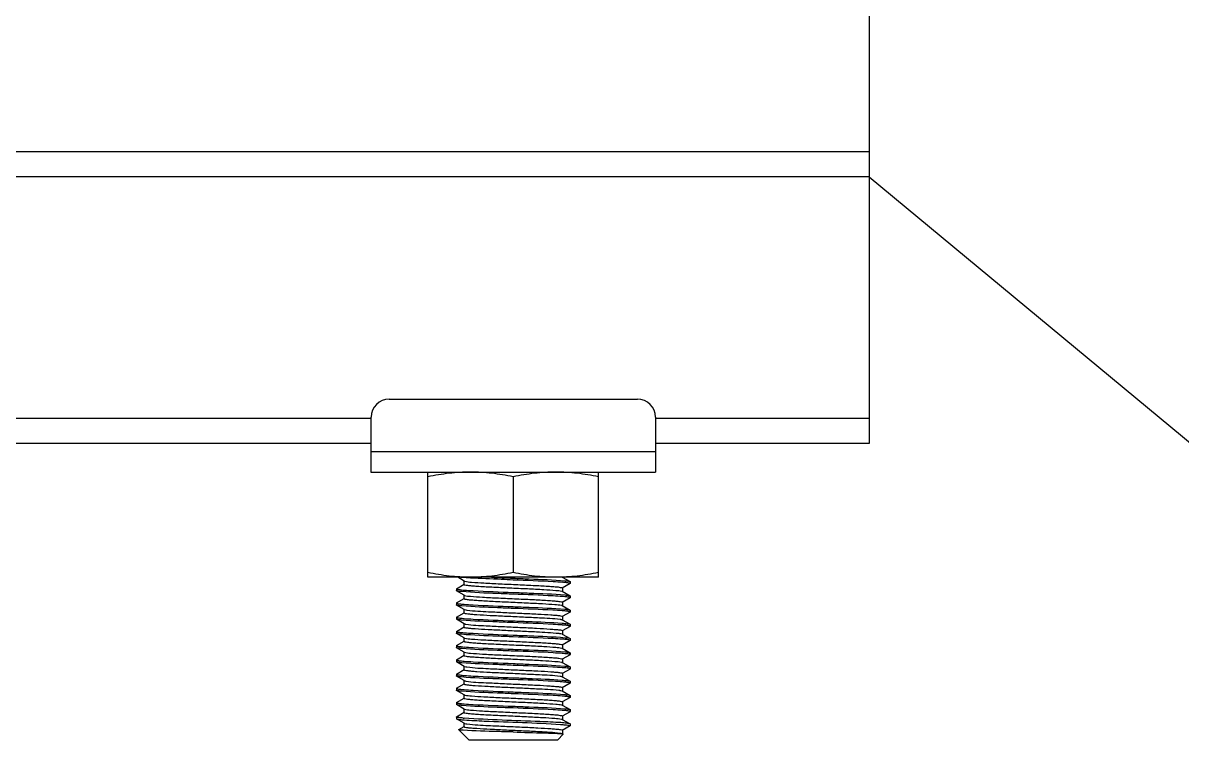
# Model space of a CAD drawing. Extents: x 27938 to 1507990, y 110129 to 923079.
# Drawn here: x 554908 to 556241, y 364663 to 365487 of the extents above; entities that cross this region are included whole.
import ezdxf

# ---------------------------------------------------------------- set-up
doc = ezdxf.new("R2010")
doc.units = 0
doc.header["$LTSCALE"] = 1000
doc.header["$MEASUREMENT"] = 0
doc.styles.get("Standard").update_dxf_attribs({"font": 'gbenor.shx', "bigfont": 'gbcbig.shx'})
doc.dimstyles.get("Standard").update_dxf_attribs({"dimtxt": 0.18, "dimasz": 0.18, "dimexe": 0.18, "dimexo": 0.0625, "dimgap": 0.09, "dimtad": 0, "dimtih": 1, "dimtoh": 1, "dimdec": 4, "dimzin": 0, "dimdsep": 46, "dimtxsty": 'Standard', "dimcen": 0.09, "dimadec": 0, "dimazin": 0, "dimtfac": 1, "dimtdec": 4, "dimtofl": 0, "dimtmove": 0, "dimatfit": 3, "dimfxl": 1, "dimtolj": 1, "dimtzin": 0, "dimarcsym": 0})

msp = doc.modelspace()

# ---------------------------------------------------------------- linework, layer by layer
at = {"color": 7}
msp.add_line((555881, 365645.6), (555881, 365003.7), dxfattribs=at)
for p, q in [((555881, 365338.9), (549123.8, 365338.9)), ((555881, 365310.3), (549123.8, 365310.3)), ((555329.1, 365054.7), (555614.5, 365054.7)), ((555308.2, 365032.3), (549696.2, 365032.3)), ((555308.2, 365033.9), (555308.2, 364970.9)), ((555635.3, 365033.9), (555635.3, 364970.9)), ((555881, 365032.3), (555635.3, 365032.3)), ((555308.2, 365003.7), (549696.2, 365003.7)), ((555881, 365003.7), (555635.3, 365003.7)), ((555308.2, 364994.5), (555635.3, 364994.5)), ((555308.2, 364970.9), (555635.3, 364970.9)), ((555373.7, 364849.9), (555373.7, 364970.9)), ((555471.8, 364965.4), (555471.8, 364855.4)), ((555569.9, 364849.9), (555569.9, 364970.9)), ((555569.9, 364849.9), (555373.7, 364849.9)), ((555406.5, 364836.8), (555415.4, 364841.9)), ((555415.4, 364845.6), (555408, 364849.9)), ((555415.2, 364841.7), (555415.2, 364845.8)), ((555528.2, 364850.1), (555537.1, 364845)), ((555537.1, 364842.6), (555528.2, 364837.4)), ((555537.1, 364845), (555537.2, 364844.8)), ((555537.1, 364842.6), (555537.2, 364842.8)), ((555537.2, 364844.8), (555537.2, 364842.8)), ((555406.5, 364836.8), (555406.4, 364836.6)), ((555406.4, 364836.6), (555406.4, 364834.6)), ((555406.5, 364834.4), (555406.4, 364834.6)), ((555415.4, 364829.3), (555406.5, 364834.4)), ((555415.2, 364825.4), (555415.2, 364829.5)), ((555415.4, 364829.3), (555415.7, 364829.1)), ((555528.2, 364833.8), (555537.1, 364828.6)), ((555528.4, 364837.6), (555528.4, 364833.6)), ((555537.1, 364828.6), (555537.2, 364828.4)), ((555537.2, 364828.4), (555537.2, 364826.4)), ((555406.5, 364820.5), (555406.4, 364820.3)), ((555406.4, 364820.3), (555406.4, 364818.2)), ((555406.5, 364818), (555406.4, 364818.2)), ((555406.5, 364820.5), (555415.4, 364825.6)), ((555415.4, 364812.9), (555406.5, 364818)), ((555537.1, 364826.2), (555528.2, 364821.1)), ((555528.2, 364817.4), (555537.1, 364812.3)), ((555528.4, 364821.3), (555528.4, 364817.2)), ((555537.1, 364826.2), (555537.2, 364826.4)), ((555406.5, 364804.1), (555406.4, 364803.9)), ((555406.4, 364803.9), (555406.4, 364801.9)), ((555406.5, 364801.7), (555406.4, 364801.9)), ((555406.5, 364804.1), (555415.4, 364809.2)), ((555415.4, 364796.6), (555406.5, 364801.7)), ((555415.2, 364809), (555415.2, 364813.1)), ((555528.3, 364811.4), (555527.9, 364811.5)), ((555537.1, 364809.9), (555528.2, 364804.7)), ((555528.4, 364804.9), (555528.4, 364800.8)), ((555537.1, 364812.3), (555537.2, 364812.1)), ((555537.1, 364809.9), (555537.2, 364810)), ((555537.2, 364812.1), (555537.2, 364810)), ((555406.5, 364787.7), (555415.4, 364792.9)), ((555415.2, 364792.7), (555415.2, 364796.8)), ((555528.2, 364801.1), (555537.1, 364795.9)), ((555537.1, 364793.5), (555528.2, 364788.4)), ((555528.4, 364788.6), (555528.4, 364784.5)), ((555537.1, 364795.9), (555537.2, 364795.7)), ((555537.1, 364793.5), (555537.2, 364793.7)), ((555537.2, 364795.7), (555537.2, 364793.7)), ((555406.5, 364787.7), (555406.4, 364787.6)), ((555406.4, 364787.6), (555406.4, 364785.5)), ((555406.5, 364785.3), (555406.4, 364785.5)), ((555415.4, 364780.2), (555406.5, 364785.3)), ((555406.5, 364771.4), (555415.4, 364776.5)), ((555415.2, 364776.3), (555415.2, 364780.4)), ((555527.9, 364784.8), (555528.2, 364784.7)), ((555528.2, 364784.7), (555537.1, 364779.6)), ((555537.1, 364777.2), (555528.2, 364772)), ((555537.1, 364779.6), (555537.2, 364779.4)), ((555537.1, 364777.2), (555537.2, 364777.3)), ((555537.2, 364779.4), (555537.2, 364777.3)), ((555406.5, 364771.4), (555406.4, 364771.2)), ((555406.4, 364771.2), (555406.4, 364769.2)), ((555406.5, 364769), (555406.4, 364769.2)), ((555415.4, 364763.8), (555406.5, 364769)), ((555415.2, 364760), (555415.2, 364764.1)), ((555415.4, 364763.8), (555415.7, 364763.7)), ((555528.2, 364768.3), (555537.1, 364763.2)), ((555528.4, 364772.2), (555528.4, 364768.1)), ((555537.1, 364763.2), (555537.2, 364763)), ((555537.2, 364763), (555537.2, 364761)), ((555406.5, 364755), (555406.4, 364754.9)), ((555406.4, 364754.9), (555406.4, 364752.8)), ((555406.5, 364752.6), (555406.4, 364752.8)), ((555406.5, 364755), (555415.4, 364760.2)), ((555415.4, 364747.5), (555406.5, 364752.6)), ((555537.1, 364760.8), (555528.2, 364755.7)), ((555528.2, 364752), (555537.1, 364746.9)), ((555528.4, 364755.9), (555528.4, 364751.8)), ((555537.1, 364760.8), (555537.2, 364761)), ((555406.5, 364738.7), (555406.4, 364738.5)), ((555406.4, 364738.5), (555406.4, 364736.5)), ((555406.5, 364736.3), (555406.4, 364736.5)), ((555406.5, 364738.7), (555415.4, 364743.8)), ((555415.4, 364731.1), (555406.5, 364736.3)), ((555415.2, 364743.6), (555415.2, 364747.7)), ((555528.3, 364746), (555527.9, 364746)), ((555537.1, 364744.4), (555528.2, 364739.3)), ((555528.2, 364735.6), (555537.1, 364730.5)), ((555528.4, 364739.5), (555528.4, 364735.4)), ((555537.1, 364746.9), (555537.2, 364746.7)), ((555537.1, 364744.4), (555537.2, 364744.6)), ((555537.2, 364746.7), (555537.2, 364744.6)), ((555406.5, 364722.3), (555406.4, 364722.1)), ((555406.4, 364722.1), (555406.4, 364720.1)), ((555406.5, 364722.3), (555415.4, 364727.5)), ((555415.2, 364727.3), (555415.2, 364731.3)), ((555537.1, 364728.1), (555528.2, 364723)), ((555528.4, 364723.2), (555528.4, 364719.1)), ((555537.1, 364730.5), (555537.2, 364730.3)), ((555537.1, 364728.1), (555537.2, 364728.3)), ((555537.2, 364730.3), (555537.2, 364728.3)), ((555406.5, 364719.9), (555406.4, 364720.1)), ((555415.4, 364714.8), (555406.5, 364719.9)), ((555406.5, 364706), (555415.4, 364711.1)), ((555415.2, 364710.9), (555415.2, 364715)), ((555527.9, 364719.4), (555528.2, 364719.3)), ((555528.2, 364719.3), (555537.1, 364714.1)), ((555537.1, 364711.7), (555528.2, 364706.6)), ((555537.1, 364714.1), (555537.2, 364714)), ((555537.1, 364711.7), (555537.2, 364711.9)), ((555537.2, 364714), (555537.2, 364711.9)), ((555406.5, 364706), (555406.4, 364705.8)), ((555406.4, 364705.8), (555406.4, 364703.7)), ((555406.5, 364703.6), (555406.4, 364703.7)), ((555415.4, 364698.4), (555406.5, 364703.6)), ((555415.2, 364694.5), (555415.2, 364698.6)), ((555415.4, 364698.4), (555415.7, 364698.3)), ((555528.2, 364702.9), (555537.1, 364697.8)), ((555537.1, 364695.4), (555528.2, 364690.2)), ((555528.4, 364706.8), (555528.4, 364702.7)), ((555537.1, 364697.8), (555537.2, 364697.6)), ((555537.1, 364695.4), (555537.2, 364695.6)), ((555537.2, 364697.6), (555537.2, 364695.6)), ((555406.4, 364689.4), (555406.5, 364689.6)), ((555406.4, 364689.4), (555406.4, 364687.4)), ((555406.4, 364687.4), (555406.5, 364687.2)), ((555406.5, 364689.6), (555415.4, 364694.7)), ((555415.4, 364682.1), (555406.5, 364687.2)), ((555407, 364689.1), (555406.7, 364689.2)), ((555415.2, 364678.2), (555415.2, 364682.3)), ((555528.2, 364686.6), (555537.1, 364681.4)), ((555528.4, 364690.5), (555528.4, 364686.4)), ((555409.1, 364674.8), (555415.4, 364678.4)), ((555409.1, 364674.6), (555409.1, 364674.8)), ((555420.7, 364663.1), (555409.1, 364674.6)), ((555522.9, 364663.1), (555529.3, 364669.5)), ((555527.7, 364669.9), (555528.5, 364669.8)), ((555537.1, 364679), (555528.2, 364673.9)), ((555528.4, 364674.1), (555528.4, 364670)), ((555529.3, 364669.6), (555529.3, 364669.5)), ((555537.2, 364681.3), (555537.1, 364681.4)), ((555537.1, 364679), (555537.2, 364679.2)), ((555537.2, 364681.3), (555537.2, 364679.2)), ((555420.7, 364663.1), (555522.9, 364663.1))]:
    msp.add_line(p, q)
for centre, radius, start, end in [((555329.1, 365033.9), 20.8, 90, 180), ((555614.5, 365033.9), 20.8, 0, 90), ((555423.6, 364967.8), 118.5, 264.0812, 264.633), ((555771.7, 372502), 7658.9, 267.56828, 267.75562), ((555514.2, 364663.9), 180.8, 84.5776, 85.5479), ((555429.8, 365020.6), 186, 264.6627, 265.5428), ((555417, 364832.7), 3.78, 250.9561, 252.0907), ((555429.6, 365001.8), 183.5, 264.6243, 265.5438), ((555525.3, 364809.2), 8.78, 75.6696, 76.5396), ((555513.9, 364643.3), 185.1, 84.6498, 85.5433), ((555430.1, 364992), 190, 264.7268, 265.5405), ((555514.3, 364616.2), 179.4, 84.5514, 85.5534), ((555429.8, 364971.1), 185.5, 264.6569, 265.5429), ((555514.2, 364598.5), 180.8, 84.5776, 85.5479), ((555429.8, 364955.2), 186, 264.6627, 265.5428), ((555417, 364767.3), 3.78, 250.9561, 252.0907), ((555513.9, 364577.8), 185.1, 84.6498, 85.5433), ((555429.6, 364936.4), 183.5, 264.6243, 265.5438), ((555525.3, 364743.7), 8.78, 75.6696, 76.5396), ((555430.1, 364926.5), 190, 264.7268, 265.5405), ((555514.3, 364550.8), 179.4, 84.5514, 85.5534), ((555429.8, 364905.7), 185.5, 264.6569, 265.5429), ((555514.2, 364533.1), 180.8, 84.5776, 85.5479), ((555429.8, 364889.8), 186, 264.6627, 265.5428), ((555417, 364701.9), 3.78, 250.9561, 252.0907), ((555513.9, 364512.4), 185.1, 84.6498, 85.5433), ((555432.8, 364908.5), 223.2, 265.186, 265.5314), ((555433.3, 364916.1), 228.8, 265.24, 265.547), ((555525.3, 364678.3), 8.78, 75.6696, 76.5396)]:
    msp.add_arc(centre, radius, start, end)
for points, knots in [([(555422.7, 364970.9), (555414.5, 364970.9), (555398, 364969.9), (555381.7, 364967.1), (555373.7, 364965.4)], [0, 0, 0, 0, 0.499234, 1, 1, 1, 1]), ([(555471.8, 364965.4), (555463.7, 364967.1), (555447.4, 364969.9), (555431, 364970.9), (555422.7, 364970.9)], [0, 0, 0, 0, 0.500766, 1, 1, 1, 1]), ([(555520.9, 364970.9), (555512.6, 364970.9), (555496.1, 364969.9), (555479.9, 364967.1), (555471.8, 364965.4)], [0, 0, 0, 0, 0.499234, 1, 1, 1, 1]), ([(555569.9, 364965.4), (555561.8, 364967.1), (555545.6, 364969.9), (555529.1, 364970.9), (555520.9, 364970.9)], [0, 0, 0, 0, 0.500766, 1, 1, 1, 1]), ([(555422.7, 364849.9), (555414.5, 364849.9), (555398, 364850.9), (555381.7, 364853.7), (555373.7, 364855.4)], [0, 0, 0, 0, 0.499234, 1, 1, 1, 1]), ([(555471.8, 364855.4), (555463.7, 364853.7), (555447.4, 364850.9), (555431, 364849.9), (555422.7, 364849.9)], [0, 0, 0, 0, 0.500766, 1, 1, 1, 1]), ([(555520.9, 364849.9), (555512.6, 364849.9), (555496.1, 364850.9), (555479.9, 364853.7), (555471.8, 364855.4)], [0, 0, 0, 0, 0.499234, 1, 1, 1, 1]), ([(555569.9, 364855.4), (555561.8, 364853.7), (555545.6, 364850.9), (555529.1, 364849.9), (555520.9, 364849.9)], [0, 0, 0, 0, 0.500766, 1, 1, 1, 1]), ([(555422.5, 364849.1), (555421.6, 364849.1), (555418.2, 364849.3), (555414.9, 364849.6), (555412.5, 364849.8)], [0, 0, 0, 0, 0.289844, 1, 1, 1, 1]), ([(555415.2, 364841.7), (555415.2, 364841.4), (555417.2, 364841.2), (555419.5, 364840.6), (555424.5, 364840.2), (555433.7, 364839.5), (555448.3, 364838.7), (555467.6, 364837.8), (555487.5, 364836.9), (555505.3, 364836.1), (555518.4, 364835), (555525.4, 364834.6), (555527.7, 364834)], [0, 0, 0, 0, 0.009703, 0.035887, 0.07813, 0.135078, 0.284815, 0.464601, 0.649729, 0.81476, 0.937049, 1, 1, 1, 1]), ([(555415.4, 364845.6), (555415.5, 364845.6), (555415.8, 364845.4), (555416.1, 364845.4), (555416.3, 364845.3)], [0, 0, 0, 0, 0.406881, 1, 1, 1, 1]), ([(555416.3, 364845.3), (555418.8, 364844.7), (555426.1, 364844.2), (555439.5, 364843.2), (555457.3, 364842.4), (555477, 364841.5), (555496, 364840.6), (555510.3, 364839.8), (555519.3, 364839.1), (555524.2, 364838.8), (555526.5, 364838.2), (555528.4, 364838), (555528.4, 364837.6)], [0, 0, 0, 0, 0.068576, 0.194029, 0.359725, 0.543506, 0.720761, 0.867753, 0.923531, 0.964877, 0.99049, 1, 1, 1, 1]), ([(555471.8, 364846.8), (555467.2, 364847), (555450.8, 364847.7), (555434.3, 364848.4), (555422.5, 364849.1)], [0, 0, 0, 0, 0.280726, 1, 1, 1, 1]), ([(555471.8, 364848.9), (555477.9, 364848.6), (555497.8, 364847.8), (555517.7, 364847.2), (555531.4, 364845.9)], [0, 0, 0, 0, 0.309919, 1, 1, 1, 1]), ([(555528.3, 364844.1), (555524.8, 364844.4), (555506, 364845.5), (555487.1, 364846.2), (555471.8, 364846.8)], [0, 0, 0, 0, 0.184493, 1, 1, 1, 1]), ([(555536.5, 364843.1), (555536.3, 364843.2), (555534.5, 364843.6), (555532.8, 364843.7), (555531.3, 364843.9)], [0, 0, 0, 0, 0.160696, 1, 1, 1, 1]), ([(555531.4, 364845.9), (555532.1, 364845.8), (555534, 364845.6), (555536, 364845.6), (555537.1, 364845)], [0, 0, 0, 0, 0.378482, 1, 1, 1, 1]), ([(555537.2, 364842.8), (555537.2, 364842.8), (555536.9, 364843), (555536.7, 364843.1), (555536.5, 364843.1)], [0, 0, 0, 0, 0.318595, 1, 1, 1, 1]), ([(555406.4, 364836.6), (555406.4, 364836.5), (555406.7, 364836.3), (555406.9, 364836.3), (555407.1, 364836.2)], [0, 0, 0, 0, 0.314295, 1, 1, 1, 1]), ([(555412.4, 364833.5), (555411.6, 364833.5), (555409.7, 364833.8), (555407.6, 364833.8), (555406.5, 364834.4)], [0, 0, 0, 0, 0.379133, 1, 1, 1, 1]), ([(555407.1, 364836.2), (555407.4, 364836.2), (555409.2, 364835.8), (555411, 364835.6), (555412.5, 364835.5)], [0, 0, 0, 0, 0.163341, 1, 1, 1, 1]), ([(555471.8, 364830.5), (555465.7, 364830.7), (555445.9, 364831.6), (555426, 364832.2), (555412.4, 364833.5)], [0, 0, 0, 0, 0.309073, 1, 1, 1, 1]), ([(555415.3, 364835.2), (555418.8, 364835), (555437.6, 364833.8), (555456.4, 364833.1), (555471.8, 364832.5)], [0, 0, 0, 0, 0.184553, 1, 1, 1, 1]), ([(555415.8, 364829.1), (555418, 364828.4), (555424.9, 364828), (555437.9, 364826.9), (555455.7, 364826.1), (555475.6, 364825.2), (555495, 364824.3), (555509.8, 364823.5), (555519, 364822.8), (555524, 364822.4), (555526.4, 364821.9), (555528.4, 364821.7), (555528.4, 364821.3)], [0, 0, 0, 0, 0.061098, 0.182334, 0.347135, 0.532706, 0.713328, 0.863975, 0.921317, 0.963856, 0.990226, 1, 1, 1, 1]), ([(555471.8, 364832.5), (555477.9, 364832.3), (555497.8, 364831.4), (555517.7, 364830.9), (555531.3, 364829.6)], [0, 0, 0, 0, 0.309586, 1, 1, 1, 1]), ([(555528.2, 364827.8), (555524.8, 364828.1), (555506, 364829.2), (555487.1, 364829.9), (555471.8, 364830.5)], [0, 0, 0, 0, 0.184541, 1, 1, 1, 1]), ([(555527.7, 364834), (555527.8, 364833.9), (555527.9, 364833.9), (555528.1, 364833.8), (555528.2, 364833.8)], [0, 0, 0, 0, 0.569522, 1, 1, 1, 1]), ([(555531.3, 364829.6), (555532, 364829.5), (555533.9, 364829.2), (555536, 364829.2), (555537.1, 364828.6)], [0, 0, 0, 0, 0.378727, 1, 1, 1, 1]), ([(555406.4, 364820.3), (555406.4, 364820.2), (555406.6, 364820), (555406.9, 364820), (555407, 364819.9)], [0, 0, 0, 0, 0.319254, 1, 1, 1, 1]), ([(555412.7, 364817.1), (555411.9, 364817.1), (555409.9, 364817.4), (555407.6, 364817.4), (555406.5, 364818)], [0, 0, 0, 0, 0.380051, 1, 1, 1, 1]), ([(555407, 364819.9), (555407.3, 364819.8), (555409.1, 364819.5), (555410.9, 364819.3), (555412.4, 364819.1)], [0, 0, 0, 0, 0.159053, 1, 1, 1, 1]), ([(555471.8, 364814.1), (555465.7, 364814.4), (555446, 364815.2), (555426.3, 364815.8), (555412.7, 364817.1)], [0, 0, 0, 0, 0.307895, 1, 1, 1, 1]), ([(555415.2, 364825.4), (555415.2, 364825), (555417.1, 364824.8), (555419.4, 364824.3), (555424.3, 364823.9), (555433.2, 364823.2), (555447.6, 364822.4), (555466.6, 364821.5), (555486.3, 364820.6), (555504.1, 364819.8), (555517.5, 364818.8), (555524.8, 364818.3), (555527.3, 364817.7)], [0, 0, 0, 0, 0.009517, 0.035128, 0.076492, 0.132277, 0.279305, 0.456588, 0.640385, 0.806077, 0.931494, 1, 1, 1, 1]), ([(555415.3, 364818.9), (555418.8, 364818.6), (555437.6, 364817.5), (555456.4, 364816.8), (555471.8, 364816.2)], [0, 0, 0, 0, 0.184509, 1, 1, 1, 1]), ([(555471.8, 364816.2), (555477.9, 364815.9), (555497.7, 364815.1), (555517.5, 364814.5), (555531.1, 364813.2)], [0, 0, 0, 0, 0.308784, 1, 1, 1, 1]), ([(555527.4, 364817.7), (555527.6, 364817.6), (555527.8, 364817.6), (555528.1, 364817.5), (555528.2, 364817.4)], [0, 0, 0, 0, 0.585672, 1, 1, 1, 1]), ([(555536.5, 364826.8), (555536.2, 364826.9), (555534.4, 364827.2), (555532.6, 364827.4), (555531.1, 364827.5)], [0, 0, 0, 0, 0.16229, 1, 1, 1, 1]), ([(555537.2, 364826.4), (555537.2, 364826.5), (555536.9, 364826.7), (555536.7, 364826.7), (555536.5, 364826.8)], [0, 0, 0, 0, 0.315177, 1, 1, 1, 1]), ([(555406.4, 364803.9), (555406.4, 364803.8), (555406.7, 364803.6), (555406.9, 364803.6), (555407.1, 364803.5)], [0, 0, 0, 0, 0.312916, 1, 1, 1, 1]), ([(555412.5, 364800.7), (555411.7, 364800.8), (555409.8, 364801.1), (555407.6, 364801.1), (555406.5, 364801.7)], [0, 0, 0, 0, 0.379419, 1, 1, 1, 1]), ([(555407.1, 364803.5), (555407.4, 364803.4), (555409.3, 364803.1), (555411.1, 364802.9), (555412.7, 364802.8)], [0, 0, 0, 0, 0.163149, 1, 1, 1, 1]), ([(555415.2, 364809), (555415.2, 364809), (555415.2, 364809), (555415.3, 364808.9), (555415.3, 364808.9)], [0, 0, 0, 0, 0.463467, 1, 1, 1, 1]), ([(555415.3, 364808.9), (555415.5, 364808.6), (555417.1, 364808.4), (555419.9, 364807.9), (555424.4, 364807.5), (555433.1, 364806.8), (555446.5, 364806.1), (555464.4, 364805.3), (555483.3, 364804.4), (555503.8, 364803.3), (555517.8, 364802.8), (555525.7, 364801.7)], [0, 0, 0, 0, 0.011937, 0.038615, 0.07957, 0.133598, 0.274096, 0.443272, 0.620779, 0.785256, 1, 1, 1, 1]), ([(555415.4, 364812.9), (555415.5, 364812.8), (555416.6, 364812.5), (555417.7, 364812.3), (555418.6, 364812.2)], [0, 0, 0, 0, 0.140461, 1, 1, 1, 1]), ([(555415.4, 364802.5), (555418.8, 364802.3), (555437.6, 364801.1), (555456.4, 364800.4), (555471.8, 364799.8)], [0, 0, 0, 0, 0.184619, 1, 1, 1, 1]), ([(555418.6, 364812.2), (555426.9, 364811.1), (555441.4, 364810.5), (555462.4, 364809.4), (555481.2, 364808.6), (555498.9, 364807.7), (555512.1, 364807), (555520.2, 364806.4), (555524.6, 364806), (555526.7, 364805.5), (555528.4, 364805.3), (555528.4, 364804.9)], [0, 0, 0, 0, 0.226556, 0.394464, 0.573122, 0.741029, 0.877994, 0.929534, 0.967621, 0.99116, 1, 1, 1, 1]), ([(555527.9, 364811.5), (555524.4, 364811.7), (555505.7, 364812.8), (555487, 364813.5), (555471.8, 364814.1)], [0, 0, 0, 0, 0.186017, 1, 1, 1, 1]), ([(555525.7, 364801.7), (555526, 364801.6), (555526.8, 364801.5), (555527.7, 364801.3), (555528.2, 364801.1)], [0, 0, 0, 0, 0.353551, 1, 1, 1, 1]), ([(555535, 364810.7), (555534.5, 364810.8), (555532.3, 364811.1), (555530.1, 364811.3), (555528.3, 364811.4)], [0, 0, 0, 0, 0.190958, 1, 1, 1, 1]), ([(555531.1, 364813.2), (555531.9, 364813.2), (555533.8, 364812.9), (555536, 364812.9), (555537.1, 364812.3)], [0, 0, 0, 0, 0.379378, 1, 1, 1, 1]), ([(555537.2, 364810), (555537.2, 364810.1), (555536.4, 364810.7), (555535.7, 364810.6), (555535, 364810.7)], [0, 0, 0, 0, 0.092798, 1, 1, 1, 1]), ([(555471.8, 364797.8), (555465.7, 364798), (555445.9, 364798.9), (555426.1, 364799.5), (555412.5, 364800.7)], [0, 0, 0, 0, 0.308711, 1, 1, 1, 1]), ([(555415.2, 364792.7), (555415.2, 364792.4), (555416.8, 364792.1), (555418.9, 364791.7), (555423.1, 364791.3), (555431.1, 364790.6), (555444, 364789.9), (555461.3, 364789.1), (555479.9, 364788.2), (555501, 364787.2), (555515.7, 364786.5), (555524.2, 364785.5)], [0, 0, 0, 0, 0.008683, 0.031763, 0.069103, 0.119686, 0.254361, 0.420111, 0.597552, 0.765912, 1, 1, 1, 1]), ([(555415.4, 364796.6), (555415.6, 364796.4), (555416.3, 364796.3), (555416.9, 364796.1), (555417.3, 364796.1)], [0, 0, 0, 0, 0.374139, 1, 1, 1, 1]), ([(555417.3, 364796.1), (555425, 364794.7), (555439.1, 364794.4), (555459.8, 364793.2), (555479.1, 364792.4), (555497.5, 364791.5), (555511.2, 364790.7), (555519.8, 364790), (555524.4, 364789.7), (555526.6, 364789.2), (555528.4, 364788.9), (555528.4, 364788.6)], [0, 0, 0, 0, 0.210773, 0.377666, 0.558838, 0.731273, 0.873076, 0.926648, 0.966309, 0.990838, 1, 1, 1, 1]), ([(555471.8, 364799.8), (555477.4, 364799.6), (555496.2, 364798.8), (555515, 364798.2), (555528.2, 364797.1)], [0, 0, 0, 0, 0.297814, 1, 1, 1, 1]), ([(555528.2, 364795.1), (555524.8, 364795.3), (555506, 364796.5), (555487.1, 364797.2), (555471.8, 364797.8)], [0, 0, 0, 0, 0.184504, 1, 1, 1, 1]), ([(555528.2, 364797.1), (555530.2, 364797), (555533.1, 364796.6), (555536.2, 364796.4), (555537.1, 364795.9)], [0, 0, 0, 0, 0.683777, 1, 1, 1, 1]), ([(555536.5, 364794.1), (555536.3, 364794.1), (555534.6, 364794.5), (555532.8, 364794.7), (555531.4, 364794.8)], [0, 0, 0, 0, 0.160861, 1, 1, 1, 1]), ([(555537.2, 364793.7), (555537.2, 364793.8), (555536.9, 364794), (555536.7, 364794), (555536.5, 364794.1)], [0, 0, 0, 0, 0.319044, 1, 1, 1, 1]), ([(555406.4, 364787.6), (555406.4, 364787.5), (555406.6, 364787.3), (555406.9, 364787.2), (555407, 364787.2)], [0, 0, 0, 0, 0.318137, 1, 1, 1, 1]), ([(555412.5, 364784.4), (555411.7, 364784.5), (555409.8, 364784.7), (555407.6, 364784.7), (555406.5, 364785.3)], [0, 0, 0, 0, 0.379512, 1, 1, 1, 1]), ([(555407, 364787.2), (555407.3, 364787.1), (555409.1, 364786.7), (555410.9, 364786.6), (555412.5, 364786.4)], [0, 0, 0, 0, 0.159502, 1, 1, 1, 1]), ([(555471.8, 364781.4), (555465.7, 364781.7), (555445.9, 364782.5), (555426.1, 364783.1), (555412.5, 364784.4)], [0, 0, 0, 0, 0.308641, 1, 1, 1, 1]), ([(555415.2, 364776.3), (555415.2, 364776), (555417.2, 364775.7), (555419.5, 364775.2), (555424.5, 364774.8), (555433.7, 364774.1), (555448.3, 364773.3), (555467.6, 364772.4), (555487.5, 364771.5), (555505.3, 364770.7), (555518.4, 364769.6), (555525.4, 364769.2), (555527.7, 364768.5)], [0, 0, 0, 0, 0.009703, 0.035887, 0.07813, 0.135078, 0.284815, 0.464601, 0.649729, 0.81476, 0.937049, 1, 1, 1, 1]), ([(555415.3, 364786.2), (555418.8, 364785.9), (555437.6, 364784.8), (555456.4, 364784.1), (555471.8, 364783.5)], [0, 0, 0, 0, 0.184538, 1, 1, 1, 1]), ([(555415.4, 364780.2), (555415.5, 364780.1), (555415.8, 364780), (555416.1, 364779.9), (555416.3, 364779.9)], [0, 0, 0, 0, 0.406881, 1, 1, 1, 1]), ([(555416.3, 364779.9), (555418.8, 364779.3), (555426.1, 364778.8), (555439.5, 364777.8), (555457.3, 364777), (555477, 364776.1), (555496, 364775.2), (555510.3, 364774.4), (555519.3, 364773.7), (555524.2, 364773.3), (555526.5, 364772.8), (555528.4, 364772.6), (555528.4, 364772.2)], [0, 0, 0, 0, 0.068576, 0.194029, 0.359725, 0.543506, 0.720761, 0.867753, 0.923531, 0.964877, 0.99049, 1, 1, 1, 1]), ([(555471.8, 364783.5), (555477.9, 364783.2), (555497.8, 364782.4), (555517.7, 364781.8), (555531.4, 364780.5)], [0, 0, 0, 0, 0.309919, 1, 1, 1, 1]), ([(555528.3, 364778.7), (555524.8, 364779), (555506, 364780.1), (555487.1, 364780.8), (555471.8, 364781.4)], [0, 0, 0, 0, 0.184493, 1, 1, 1, 1]), ([(555524.2, 364785.5), (555524.6, 364785.5), (555525.9, 364785.3), (555527.1, 364785.1), (555527.9, 364784.8)], [0, 0, 0, 0, 0.341642, 1, 1, 1, 1]), ([(555536.5, 364777.7), (555536.3, 364777.8), (555534.5, 364778.1), (555532.8, 364778.3), (555531.3, 364778.5)], [0, 0, 0, 0, 0.160696, 1, 1, 1, 1]), ([(555531.4, 364780.5), (555532.1, 364780.4), (555534, 364780.2), (555536, 364780.2), (555537.1, 364779.6)], [0, 0, 0, 0, 0.378482, 1, 1, 1, 1]), ([(555537.2, 364777.3), (555537.2, 364777.4), (555536.9, 364777.6), (555536.7, 364777.7), (555536.5, 364777.7)], [0, 0, 0, 0, 0.318595, 1, 1, 1, 1]), ([(555406.4, 364771.2), (555406.4, 364771.1), (555406.7, 364770.9), (555406.9, 364770.9), (555407.1, 364770.8)], [0, 0, 0, 0, 0.314295, 1, 1, 1, 1]), ([(555412.4, 364768), (555411.6, 364768.1), (555409.7, 364768.4), (555407.6, 364768.4), (555406.5, 364769)], [0, 0, 0, 0, 0.379133, 1, 1, 1, 1]), ([(555407.1, 364770.8), (555407.4, 364770.7), (555409.2, 364770.4), (555411, 364770.2), (555412.5, 364770.1)], [0, 0, 0, 0, 0.163341, 1, 1, 1, 1]), ([(555471.8, 364765.1), (555465.7, 364765.3), (555445.9, 364766.2), (555426, 364766.7), (555412.4, 364768)], [0, 0, 0, 0, 0.309073, 1, 1, 1, 1]), ([(555415.3, 364769.8), (555418.8, 364769.6), (555437.6, 364768.4), (555456.4, 364767.7), (555471.8, 364767.1)], [0, 0, 0, 0, 0.184553, 1, 1, 1, 1]), ([(555415.8, 364763.7), (555418, 364763), (555424.9, 364762.6), (555437.9, 364761.5), (555455.7, 364760.7), (555475.6, 364759.8), (555495, 364758.9), (555509.8, 364758.1), (555519, 364757.4), (555524, 364757), (555526.4, 364756.5), (555528.4, 364756.2), (555528.4, 364755.9)], [0, 0, 0, 0, 0.061098, 0.182334, 0.347135, 0.532706, 0.713328, 0.863975, 0.921317, 0.963856, 0.990226, 1, 1, 1, 1]), ([(555471.8, 364767.1), (555477.9, 364766.9), (555497.8, 364766), (555517.7, 364765.5), (555531.3, 364764.1)], [0, 0, 0, 0, 0.309586, 1, 1, 1, 1]), ([(555528.2, 364762.4), (555524.8, 364762.6), (555506, 364763.8), (555487.1, 364764.5), (555471.8, 364765.1)], [0, 0, 0, 0, 0.184541, 1, 1, 1, 1]), ([(555527.7, 364768.5), (555527.8, 364768.5), (555527.9, 364768.5), (555528.1, 364768.4), (555528.2, 364768.3)], [0, 0, 0, 0, 0.569522, 1, 1, 1, 1]), ([(555536.5, 364761.4), (555536.2, 364761.4), (555534.4, 364761.8), (555532.6, 364762), (555531.1, 364762.1)], [0, 0, 0, 0, 0.16229, 1, 1, 1, 1]), ([(555531.3, 364764.1), (555532, 364764.1), (555533.9, 364763.8), (555536, 364763.8), (555537.1, 364763.2)], [0, 0, 0, 0, 0.378727, 1, 1, 1, 1]), ([(555537.2, 364761), (555537.2, 364761.1), (555536.9, 364761.3), (555536.7, 364761.3), (555536.5, 364761.4)], [0, 0, 0, 0, 0.315177, 1, 1, 1, 1]), ([(555406.4, 364754.9), (555406.4, 364754.8), (555406.6, 364754.6), (555406.9, 364754.5), (555407, 364754.5)], [0, 0, 0, 0, 0.319254, 1, 1, 1, 1]), ([(555412.7, 364751.7), (555411.9, 364751.7), (555409.9, 364752), (555407.6, 364752), (555406.5, 364752.6)], [0, 0, 0, 0, 0.380051, 1, 1, 1, 1]), ([(555407, 364754.5), (555407.3, 364754.4), (555409.1, 364754), (555410.9, 364753.9), (555412.4, 364753.7)], [0, 0, 0, 0, 0.159053, 1, 1, 1, 1]), ([(555471.8, 364748.7), (555465.7, 364749), (555446, 364749.8), (555426.3, 364750.4), (555412.7, 364751.7)], [0, 0, 0, 0, 0.307895, 1, 1, 1, 1]), ([(555415.2, 364760), (555415.2, 364759.6), (555417.1, 364759.4), (555419.4, 364758.9), (555424.3, 364758.5), (555433.2, 364757.8), (555447.6, 364757), (555466.6, 364756.1), (555486.3, 364755.2), (555504.1, 364754.4), (555517.5, 364753.4), (555524.8, 364752.9), (555527.3, 364752.3)], [0, 0, 0, 0, 0.009517, 0.035128, 0.076492, 0.132277, 0.279305, 0.456588, 0.640385, 0.806077, 0.931494, 1, 1, 1, 1]), ([(555415.3, 364753.5), (555418.8, 364753.2), (555437.6, 364752.1), (555456.4, 364751.4), (555471.8, 364750.8)], [0, 0, 0, 0, 0.184509, 1, 1, 1, 1]), ([(555471.8, 364750.8), (555477.9, 364750.5), (555497.7, 364749.7), (555517.5, 364749.1), (555531.1, 364747.8)], [0, 0, 0, 0, 0.308784, 1, 1, 1, 1]), ([(555527.9, 364746), (555524.4, 364746.3), (555505.7, 364747.4), (555487, 364748.1), (555471.8, 364748.7)], [0, 0, 0, 0, 0.186017, 1, 1, 1, 1]), ([(555527.4, 364752.3), (555527.6, 364752.2), (555527.8, 364752.1), (555528.1, 364752), (555528.2, 364752)], [0, 0, 0, 0, 0.585672, 1, 1, 1, 1]), ([(555406.4, 364738.5), (555406.4, 364738.4), (555406.7, 364738.2), (555406.9, 364738.1), (555407.1, 364738.1)], [0, 0, 0, 0, 0.312916, 1, 1, 1, 1]), ([(555412.5, 364735.3), (555411.7, 364735.4), (555409.8, 364735.7), (555407.6, 364735.6), (555406.5, 364736.3)], [0, 0, 0, 0, 0.379419, 1, 1, 1, 1]), ([(555407.1, 364738.1), (555407.4, 364738), (555409.3, 364737.7), (555411.1, 364737.5), (555412.7, 364737.3)], [0, 0, 0, 0, 0.163149, 1, 1, 1, 1]), ([(555471.8, 364732.4), (555465.7, 364732.6), (555445.9, 364733.4), (555426.1, 364734), (555412.5, 364735.3)], [0, 0, 0, 0, 0.308711, 1, 1, 1, 1]), ([(555415.2, 364743.6), (555415.2, 364743.6), (555415.2, 364743.6), (555415.3, 364743.5), (555415.3, 364743.5)], [0, 0, 0, 0, 0.463467, 1, 1, 1, 1]), ([(555415.3, 364743.5), (555415.5, 364743.2), (555417.1, 364743), (555419.9, 364742.5), (555424.4, 364742.1), (555433.1, 364741.4), (555446.5, 364740.7), (555464.4, 364739.8), (555483.3, 364739), (555503.8, 364737.9), (555517.8, 364737.4), (555525.7, 364736.2)], [0, 0, 0, 0, 0.011937, 0.038615, 0.07957, 0.133598, 0.274096, 0.443272, 0.620779, 0.785256, 1, 1, 1, 1]), ([(555415.4, 364747.5), (555415.5, 364747.4), (555416.6, 364747), (555417.7, 364746.9), (555418.6, 364746.8)], [0, 0, 0, 0, 0.140461, 1, 1, 1, 1]), ([(555415.4, 364737.1), (555418.8, 364736.8), (555437.6, 364735.7), (555456.4, 364735), (555471.8, 364734.4)], [0, 0, 0, 0, 0.184619, 1, 1, 1, 1]), ([(555418.6, 364746.8), (555426.9, 364745.7), (555441.4, 364745.1), (555462.4, 364744), (555481.2, 364743.2), (555498.9, 364742.3), (555512.1, 364741.6), (555520.2, 364740.9), (555524.6, 364740.6), (555526.7, 364740.1), (555528.4, 364739.8), (555528.4, 364739.5)], [0, 0, 0, 0, 0.226556, 0.394464, 0.573122, 0.741029, 0.877994, 0.929534, 0.967621, 0.99116, 1, 1, 1, 1]), ([(555525.7, 364736.2), (555526, 364736.2), (555526.8, 364736), (555527.7, 364735.9), (555528.2, 364735.6)], [0, 0, 0, 0, 0.353551, 1, 1, 1, 1]), ([(555535, 364745.3), (555534.5, 364745.4), (555532.3, 364745.7), (555530.1, 364745.9), (555528.3, 364746)], [0, 0, 0, 0, 0.190958, 1, 1, 1, 1]), ([(555531.1, 364747.8), (555531.9, 364747.7), (555533.8, 364747.5), (555536, 364747.5), (555537.1, 364746.9)], [0, 0, 0, 0, 0.379378, 1, 1, 1, 1]), ([(555537.2, 364744.6), (555537.2, 364744.7), (555536.4, 364745.3), (555535.7, 364745.2), (555535, 364745.3)], [0, 0, 0, 0, 0.092798, 1, 1, 1, 1]), ([(555406.4, 364722.1), (555406.4, 364722.1), (555406.6, 364721.9), (555406.9, 364721.8), (555407, 364721.8)], [0, 0, 0, 0, 0.318137, 1, 1, 1, 1]), ([(555407, 364721.8), (555407.3, 364721.7), (555409.1, 364721.3), (555410.9, 364721.2), (555412.5, 364721)], [0, 0, 0, 0, 0.159502, 1, 1, 1, 1]), ([(555415.2, 364727.3), (555415.2, 364726.9), (555416.8, 364726.7), (555418.9, 364726.2), (555423.1, 364725.9), (555431.1, 364725.2), (555444, 364724.5), (555461.3, 364723.6), (555479.9, 364722.8), (555501, 364721.7), (555515.7, 364721.1), (555524.2, 364720.1)], [0, 0, 0, 0, 0.008683, 0.031763, 0.069103, 0.119686, 0.254361, 0.420111, 0.597552, 0.765912, 1, 1, 1, 1]), ([(555415.4, 364731.1), (555415.6, 364731), (555416.3, 364730.8), (555416.9, 364730.7), (555417.3, 364730.6)], [0, 0, 0, 0, 0.374139, 1, 1, 1, 1]), ([(555417.3, 364730.6), (555425, 364729.3), (555439.1, 364728.9), (555459.8, 364727.8), (555479.1, 364726.9), (555497.5, 364726), (555511.2, 364725.3), (555519.8, 364724.6), (555524.4, 364724.2), (555526.6, 364723.7), (555528.4, 364723.5), (555528.4, 364723.2)], [0, 0, 0, 0, 0.210773, 0.377666, 0.558838, 0.731273, 0.873076, 0.926648, 0.966309, 0.990838, 1, 1, 1, 1]), ([(555471.8, 364734.4), (555477.4, 364734.2), (555496.2, 364733.4), (555515, 364732.7), (555528.2, 364731.7)], [0, 0, 0, 0, 0.297814, 1, 1, 1, 1]), ([(555528.2, 364729.7), (555524.8, 364729.9), (555506, 364731.1), (555487.1, 364731.8), (555471.8, 364732.4)], [0, 0, 0, 0, 0.184504, 1, 1, 1, 1]), ([(555528.2, 364731.7), (555530.2, 364731.5), (555533.1, 364731.1), (555536.2, 364731), (555537.1, 364730.5)], [0, 0, 0, 0, 0.683777, 1, 1, 1, 1]), ([(555536.5, 364728.6), (555536.3, 364728.7), (555534.6, 364729.1), (555532.8, 364729.2), (555531.4, 364729.4)], [0, 0, 0, 0, 0.160861, 1, 1, 1, 1]), ([(555537.2, 364728.3), (555537.2, 364728.4), (555536.9, 364728.5), (555536.7, 364728.6), (555536.5, 364728.6)], [0, 0, 0, 0, 0.319044, 1, 1, 1, 1]), ([(555412.5, 364719), (555411.7, 364719), (555409.8, 364719.3), (555407.6, 364719.3), (555406.5, 364719.9)], [0, 0, 0, 0, 0.379512, 1, 1, 1, 1]), ([(555471.8, 364716), (555465.7, 364716.3), (555445.9, 364717.1), (555426.1, 364717.7), (555412.5, 364719)], [0, 0, 0, 0, 0.308641, 1, 1, 1, 1]), ([(555415.2, 364710.9), (555415.2, 364710.5), (555417.2, 364710.3), (555419.5, 364709.8), (555424.5, 364709.4), (555433.7, 364708.7), (555448.3, 364707.9), (555467.6, 364707), (555487.5, 364706.1), (555505.3, 364705.3), (555518.4, 364704.2), (555525.4, 364703.8), (555527.7, 364703.1)], [0, 0, 0, 0, 0.009703, 0.035887, 0.07813, 0.135078, 0.284815, 0.464601, 0.649729, 0.81476, 0.937049, 1, 1, 1, 1]), ([(555415.3, 364720.8), (555418.8, 364720.5), (555437.6, 364719.4), (555456.4, 364718.7), (555471.8, 364718.1)], [0, 0, 0, 0, 0.184538, 1, 1, 1, 1]), ([(555415.4, 364714.8), (555415.5, 364714.7), (555415.8, 364714.6), (555416.1, 364714.5), (555416.3, 364714.5)], [0, 0, 0, 0, 0.406881, 1, 1, 1, 1]), ([(555416.3, 364714.5), (555418.8, 364713.9), (555426.1, 364713.4), (555439.5, 364712.4), (555457.3, 364711.6), (555477, 364710.7), (555496, 364709.8), (555510.3, 364709), (555519.3, 364708.3), (555524.2, 364707.9), (555526.5, 364707.4), (555528.4, 364707.2), (555528.4, 364706.8)], [0, 0, 0, 0, 0.068576, 0.194029, 0.359725, 0.543506, 0.720761, 0.867753, 0.923531, 0.964877, 0.99049, 1, 1, 1, 1]), ([(555471.8, 364718.1), (555477.9, 364717.8), (555497.8, 364717), (555517.7, 364716.4), (555531.4, 364715.1)], [0, 0, 0, 0, 0.309919, 1, 1, 1, 1]), ([(555528.3, 364713.3), (555524.8, 364713.6), (555506, 364714.7), (555487.1, 364715.4), (555471.8, 364716)], [0, 0, 0, 0, 0.184493, 1, 1, 1, 1]), ([(555524.2, 364720.1), (555524.6, 364720), (555525.9, 364719.9), (555527.1, 364719.7), (555527.9, 364719.4)], [0, 0, 0, 0, 0.341642, 1, 1, 1, 1]), ([(555536.5, 364712.3), (555536.3, 364712.4), (555534.5, 364712.7), (555532.8, 364712.9), (555531.3, 364713)], [0, 0, 0, 0, 0.160696, 1, 1, 1, 1]), ([(555531.4, 364715.1), (555532.1, 364715), (555534, 364714.7), (555536, 364714.7), (555537.1, 364714.1)], [0, 0, 0, 0, 0.378482, 1, 1, 1, 1]), ([(555537.2, 364711.9), (555537.2, 364712), (555536.9, 364712.2), (555536.7, 364712.2), (555536.5, 364712.3)], [0, 0, 0, 0, 0.318595, 1, 1, 1, 1]), ([(555406.4, 364705.8), (555406.4, 364705.7), (555406.7, 364705.5), (555406.9, 364705.4), (555407.1, 364705.4)], [0, 0, 0, 0, 0.314295, 1, 1, 1, 1]), ([(555412.4, 364702.6), (555411.6, 364702.7), (555409.7, 364703), (555407.6, 364702.9), (555406.5, 364703.6)], [0, 0, 0, 0, 0.379133, 1, 1, 1, 1]), ([(555407.1, 364705.4), (555407.4, 364705.3), (555409.2, 364705), (555411, 364704.8), (555412.5, 364704.7)], [0, 0, 0, 0, 0.163341, 1, 1, 1, 1]), ([(555471.8, 364699.7), (555465.7, 364699.9), (555445.9, 364700.7), (555426, 364701.3), (555412.4, 364702.6)], [0, 0, 0, 0, 0.309073, 1, 1, 1, 1]), ([(555415.3, 364704.4), (555418.8, 364704.1), (555437.6, 364703), (555456.4, 364702.3), (555471.8, 364701.7)], [0, 0, 0, 0, 0.184553, 1, 1, 1, 1]), ([(555415.8, 364698.3), (555418, 364697.6), (555424.9, 364697.2), (555437.9, 364696.1), (555455.7, 364695.3), (555475.6, 364694.4), (555495, 364693.5), (555509.8, 364692.7), (555519, 364692), (555524, 364691.6), (555526.4, 364691), (555528.4, 364690.8), (555528.4, 364690.5)], [0, 0, 0, 0, 0.061098, 0.182334, 0.347135, 0.532706, 0.713328, 0.863975, 0.921317, 0.963856, 0.990226, 1, 1, 1, 1]), ([(555471.8, 364701.7), (555477.9, 364701.5), (555497.8, 364700.6), (555517.7, 364700), (555531.3, 364698.7)], [0, 0, 0, 0, 0.309586, 1, 1, 1, 1]), ([(555528.2, 364696.9), (555524.8, 364697.2), (555506, 364698.4), (555487.1, 364699), (555471.8, 364699.7)], [0, 0, 0, 0, 0.184541, 1, 1, 1, 1]), ([(555527.7, 364703.1), (555527.8, 364703.1), (555527.9, 364703), (555528.1, 364703), (555528.2, 364702.9)], [0, 0, 0, 0, 0.569522, 1, 1, 1, 1]), ([(555536.5, 364696), (555536.2, 364696), (555534.4, 364696.4), (555532.6, 364696.6), (555531.1, 364696.7)], [0, 0, 0, 0, 0.16229, 1, 1, 1, 1]), ([(555531.3, 364698.7), (555532, 364698.7), (555533.9, 364698.4), (555536, 364698.4), (555537.1, 364697.8)], [0, 0, 0, 0, 0.378727, 1, 1, 1, 1]), ([(555537.2, 364695.6), (555537.2, 364695.7), (555536.9, 364695.8), (555536.7, 364695.9), (555536.5, 364696)], [0, 0, 0, 0, 0.315177, 1, 1, 1, 1]), ([(555406.7, 364689.2), (555406.6, 364689.2), (555406.5, 364689.2), (555406.4, 364689.4), (555406.4, 364689.4)], [0, 0, 0, 0, 0.649818, 1, 1, 1, 1]), ([(555406.5, 364687.2), (555406.7, 364687.1), (555407, 364687), (555407.4, 364686.9), (555407.6, 364686.9)], [0, 0, 0, 0, 0.390582, 1, 1, 1, 1]), ([(555414.3, 364688.1), (555413.4, 364688.2), (555411, 364688.5), (555408.5, 364688.6), (555407, 364689.1)], [0, 0, 0, 0, 0.350995, 1, 1, 1, 1]), ([(555407.6, 364686.9), (555408, 364686.8), (555410.1, 364686.4), (555412.3, 364686.3), (555414.1, 364686.1)], [0, 0, 0, 0, 0.173481, 1, 1, 1, 1]), ([(555415.2, 364694.5), (555415.2, 364694.2), (555417.1, 364694), (555419.4, 364693.4), (555424.3, 364693.1), (555433.2, 364692.3), (555447.6, 364691.6), (555466.6, 364690.7), (555486.3, 364689.8), (555504.1, 364688.9), (555517.5, 364688), (555524.8, 364687.5), (555527.3, 364686.9)], [0, 0, 0, 0, 0.009517, 0.035128, 0.076492, 0.132277, 0.279305, 0.456588, 0.640385, 0.806077, 0.931494, 1, 1, 1, 1]), ([(555415.4, 364686), (555423.1, 364685.4), (555460.1, 364683.6), (555497, 364682.8), (555526.2, 364680.7)], [0, 0, 0, 0, 0.208808, 1, 1, 1, 1]), ([(555415.4, 364682.1), (555415.5, 364682), (555416.6, 364681.6), (555417.7, 364681.5), (555418.6, 364681.4)], [0, 0, 0, 0, 0.140461, 1, 1, 1, 1]), ([(555526.7, 364682.8), (555518.6, 364683.3), (555481.5, 364685.1), (555444.4, 364685.8), (555415.5, 364688)], [0, 0, 0, 0, 0.218132, 1, 1, 1, 1]), ([(555534.7, 364682), (555534.2, 364682.1), (555531.5, 364682.4), (555528.8, 364682.6), (555526.7, 364682.8)], [0, 0, 0, 0, 0.189241, 1, 1, 1, 1]), ([(555527.4, 364686.8), (555527.6, 364686.8), (555527.8, 364686.7), (555528.1, 364686.6), (555528.2, 364686.6)], [0, 0, 0, 0, 0.585672, 1, 1, 1, 1]), ([(555537.1, 364681.4), (555537, 364681.5), (555536.2, 364681.8), (555535.4, 364681.9), (555534.7, 364682)], [0, 0, 0, 0, 0.144741, 1, 1, 1, 1]), ([(555409.6, 364674.5), (555409.5, 364674.5), (555409.3, 364674.5), (555409.1, 364674.6), (555409.1, 364674.6)], [0, 0, 0, 0, 0.644165, 1, 1, 1, 1]), ([(555414.4, 364674), (555413.9, 364674), (555412.2, 364674.2), (555410.6, 364674.3), (555409.6, 364674.5)], [0, 0, 0, 0, 0.347295, 1, 1, 1, 1]), ([(555471.8, 364672.1), (555465.9, 364672.2), (555446.7, 364672.8), (555427.6, 364673.1), (555414.4, 364674)], [0, 0, 0, 0, 0.310462, 1, 1, 1, 1]), ([(555415.2, 364678.2), (555415.2, 364678.2), (555415.2, 364678.1), (555415.3, 364678.1), (555415.3, 364678.1)], [0, 0, 0, 0, 0.463467, 1, 1, 1, 1]), ([(555415.3, 364678.1), (555415.5, 364677.7), (555417.1, 364677.6), (555419.9, 364677), (555424.4, 364676.7), (555433.1, 364676), (555446.5, 364675.3), (555464.4, 364674.4), (555483.3, 364673.6), (555503.8, 364672.5), (555517.8, 364672), (555525.7, 364670.8)], [0, 0, 0, 0, 0.011937, 0.038615, 0.07957, 0.133598, 0.274096, 0.443272, 0.620779, 0.785256, 1, 1, 1, 1]), ([(555418.6, 364681.4), (555426.9, 364680.3), (555441.4, 364679.7), (555462.4, 364678.6), (555481.2, 364677.8), (555498.9, 364676.9), (555512.1, 364676.2), (555520.2, 364675.5), (555524.6, 364675.1), (555526.7, 364674.7), (555528.4, 364674.4), (555528.4, 364674.1)], [0, 0, 0, 0, 0.226556, 0.394464, 0.573122, 0.741029, 0.877994, 0.929534, 0.967621, 0.99116, 1, 1, 1, 1]), ([(555471.8, 364672.1), (555483.7, 364671.7), (555502.3, 364671), (555521, 364670.7), (555527.7, 364669.9)], [0, 0, 0, 0, 0.636179, 1, 1, 1, 1]), ([(555525.7, 364670.8), (555526, 364670.8), (555526.8, 364670.6), (555527.7, 364670.5), (555528.2, 364670.2)], [0, 0, 0, 0, 0.353551, 1, 1, 1, 1]), ([(555526.2, 364680.7), (555527, 364680.7), (555529.8, 364680.5), (555532.5, 364680.2), (555534.4, 364680)], [0, 0, 0, 0, 0.307232, 1, 1, 1, 1]), ([(555528.5, 364669.8), (555528.7, 364669.8), (555528.9, 364669.7), (555529.2, 364669.6), (555529.3, 364669.6)], [0, 0, 0, 0, 0.624047, 1, 1, 1, 1]), ([(555534.4, 364680), (555535.1, 364679.9), (555535.8, 364679.7), (555537.2, 364679.5), (555537.2, 364679.2)], [0, 0, 0, 0, 0.726573, 1, 1, 1, 1])]:
    msp.add_open_spline(points, degree=3, knots=knots)

# ---------------------------------------------------------------- leaders
msp.add_leader([(555881, 365310.3), (556420, 364863.3)], dimstyle='Standard', override={"dimgap": 20})

doc.saveas('drawing.dxf')
